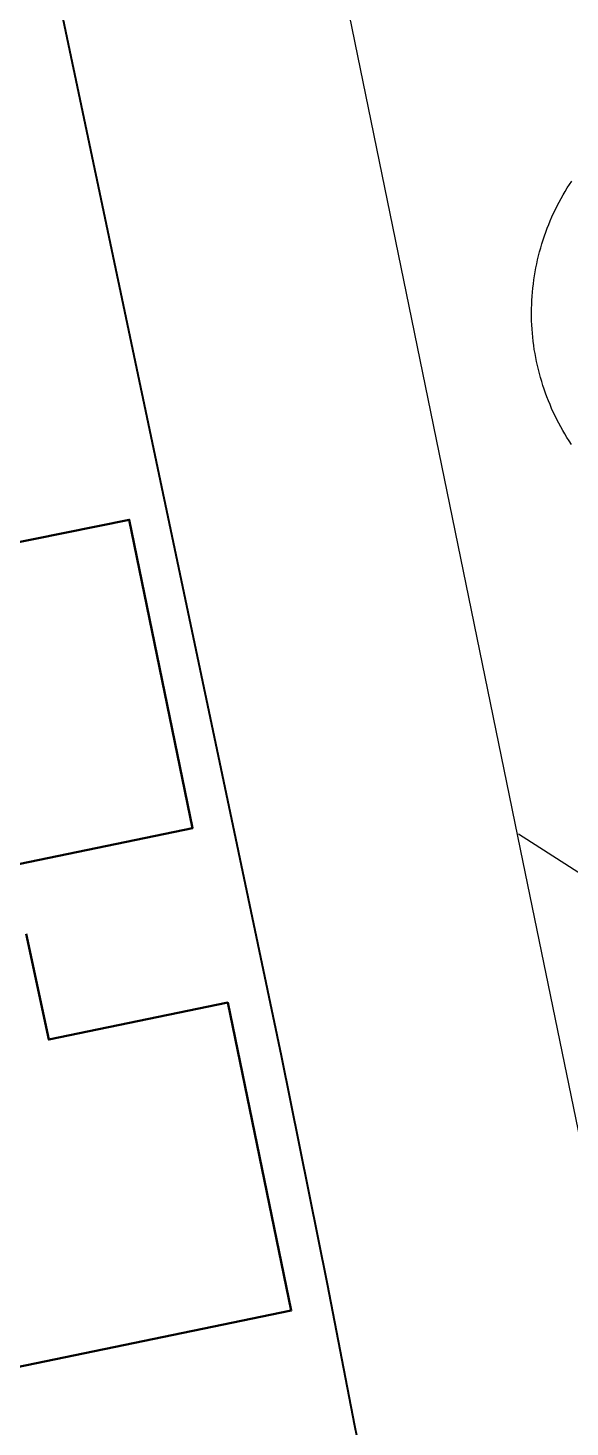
# Model space of a CAD drawing. Header units: millimetres. Extents: x 833122 to 837166, y 817400 to 818701.
# Drawn here: x 835440.31 to 835449.02, y 817801.33 to 817823.81 of the extents above; entities that cross this region are included whole.
import ezdxf

# ---------------------------------------------------------------- set-up
doc = ezdxf.new("R2010")
doc.units = ezdxf.units.MM
doc.layers.add('01-basemap', color=8, linetype='Continuous', lineweight=15)
doc.linetypes.add('B1_BDYWL', pattern='A,2.5,[1,B1000.shx,S=1,R=0,X=0,Y=0],2.5', length=5)

msp = doc.modelspace()

# ---------------------------------------------------------------- linework, layer by layer
at = {"layer": '01-basemap', "linetype": 'B1_BDYWL', "lineweight": 30, "flags": 128}
msp.add_lwpolyline([(835441.909, 817843.125), (835441.571, 817843.042), (835444.776, 817827.416), (835448.264, 817810.407), (835451.441, 817794.988), (835451.44, 817794.984)], dxfattribs=at)
at = {"layer": '01-basemap', "linetype": 'Continuous', "lineweight": 40, "flags": 128}
msp.add_lwpolyline([(835447.487, 817791.824), (835446.51, 817796.763), (835445.752, 817800.437), (835445.564, 817801.348), (835445.125, 817803.627), (835444.386, 817807.294), (835443.63, 817810.888), (835442.693, 817815.341), (835440.119, 817827.573)], dxfattribs=at)
at = {"layer": '01-basemap', "linetype": 'Continuous', "lineweight": 30, "flags": 128}
for points in [[(835449.045, 817817.121), (835449.008, 817817.176), (835448.973, 817817.232), (835448.939, 817817.288), (835448.906, 817817.345), (835448.873, 817817.403), (835448.842, 817817.461), (835448.812, 817817.52), (835448.783, 817817.579), (835448.754, 817817.638), (835448.727, 817817.699), (835448.701, 817817.759), (835448.676, 817817.82), (835448.652, 817817.882), (835448.629, 817817.944), (835448.607, 817818.006), (835448.587, 817818.069), (835448.567, 817818.132), (835448.548, 817818.195), (835448.531, 817818.259), (835448.514, 817818.322), (835448.499, 817818.387), (835448.485, 817818.451), (835448.472, 817818.516), (835448.46, 817818.581), (835448.449, 817818.646), (835448.44, 817818.711), (835448.431, 817818.777), (835448.424, 817818.842), (835448.418, 817818.908), (835448.413, 817818.974), (835448.409, 817819.04), (835448.406, 817819.106), (835448.404, 817819.172), (835448.404, 817819.238), (835448.405, 817819.304), (835448.407, 817819.369), (835448.409, 817819.435), (835448.414, 817819.501), (835448.419, 817819.567), (835448.425, 817819.633), (835448.433, 817819.698), (835448.441, 817819.764), (835448.451, 817819.829), (835448.462, 817819.894), (835448.474, 817819.959), (835448.487, 817820.024), (835448.502, 817820.088), (835448.517, 817820.152), (835448.534, 817820.216), (835448.551, 817820.28), (835448.57, 817820.343), (835448.59, 817820.406), (835448.611, 817820.469), (835448.633, 817820.531), (835448.656, 817820.593), (835448.68, 817820.654), (835448.705, 817820.715), (835448.732, 817820.776), (835448.759, 817820.836), (835448.787, 817820.895), (835448.817, 817820.954), (835448.847, 817821.013), (835448.879, 817821.071), (835448.911, 817821.128), (835448.945, 817821.185), (835448.979, 817821.241), (835449.014, 817821.297), (835449.051, 817821.352)], [(835451.095, 817796.809), (835452.785, 817799.386), (835450.787, 817809.196), (835448.194, 817810.855)]]:
    msp.add_lwpolyline(points, dxfattribs=at)
at = {"layer": '01-basemap', "linetype": 'Continuous', "lineweight": 50, "flags": 128}
for points in [[(835440.032, 817810.35), (835442.958, 817810.955), (835441.939, 817815.909), (835434.222, 817814.35)], [(835436.946, 817801.634), (835444.544, 817803.203), (835443.522, 817808.151), (835440.646, 817807.556), (835440.285, 817809.257)]]:
    msp.add_lwpolyline(points, dxfattribs=at)

doc.saveas('drawing.dxf')
